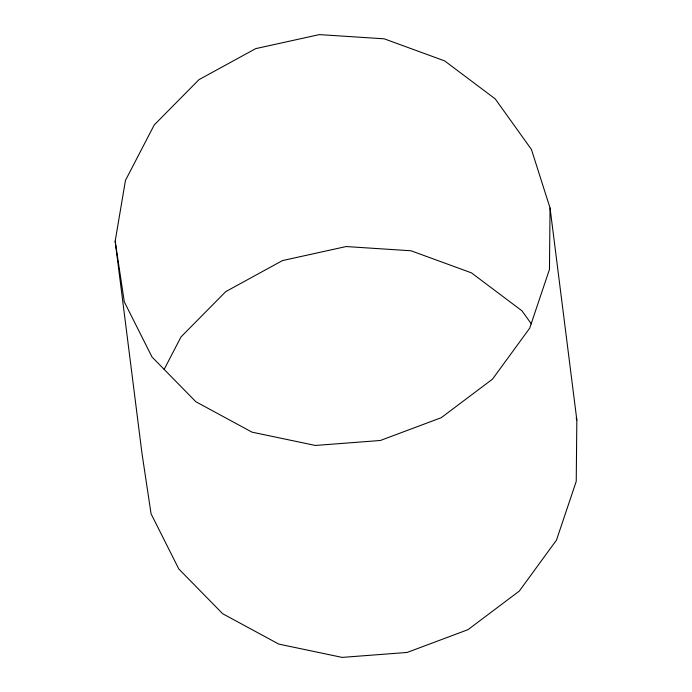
<?xml version="1.0" encoding="UTF-8"?>
<svg xmlns="http://www.w3.org/2000/svg" width="692" height="692" viewBox="0 0 692 692"><rect width="100%" height="100%" fill="white"/><g stroke="black" fill="none" stroke-linecap="round" stroke-linejoin="round"><path stroke-width="1.04" d="M550.053 207.989L549.465 269.396L529.7 328.181L492.514 379.13L441.219 417.708L380.366 440.484L315.37 445.449L252 432.145L195.888 401.767L152.015 357.003L124.292 301.842L115.166 241.179L125.46 180.404L154.255 124.915L198.993 79.649L255.703 48.63L319.341 34.6L384.25 38.821L444.662 60.905L495.221 98.895L531.421 149.429L550.053 207.989L576.834 419.949L576.237 481.355L556.472 540.141L519.294 591.08L468 629.659L407.147 652.444L342.151 657.4L278.772 644.096L222.66 613.717L178.795 568.962L151.064 513.793L141.946 453.13L115.166 241.179M164.151 369.398L181.036 336.874L225.774 291.609L282.474 260.581L346.112 246.551L411.022 250.772L471.442 272.856L522.002 310.855L531.361 323.925M576.177 417.89L576.834 419.949"/></g></svg>
